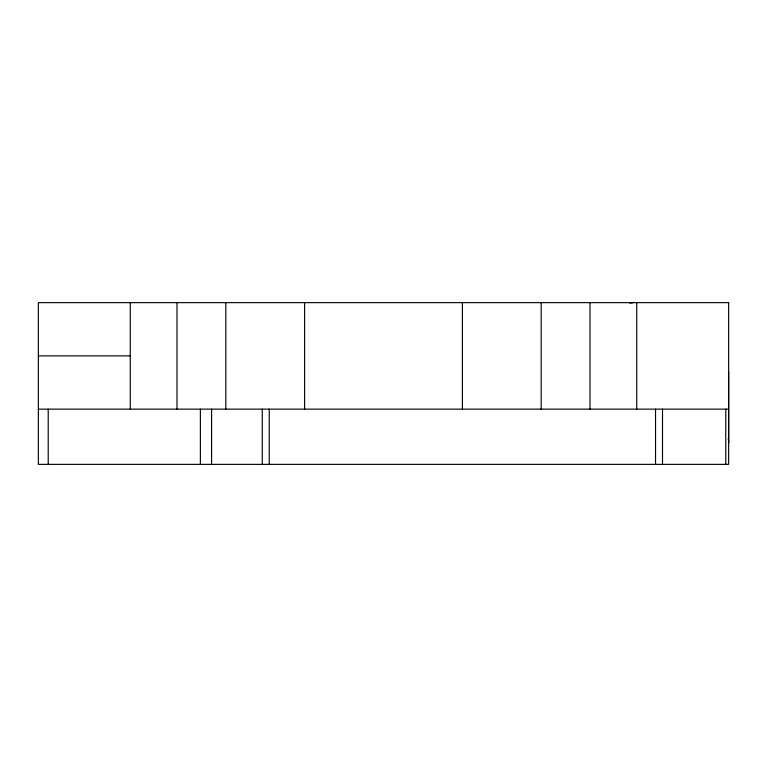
<?xml version="1.0" encoding="UTF-8"?>
<svg xmlns="http://www.w3.org/2000/svg" width="767" height="767" viewBox="0 0 767 767"><rect width="100%" height="100%" fill="white"/><g stroke="black" fill="none" stroke-linecap="round" stroke-linejoin="round"><path stroke-width="1.15" d="M728.247 438.801A19.721 19.721 0 0 1 728.65 442.77L728.65 371.698M629.765 303.176L633.216 302.639M38.35 355.888L130.457 355.888M38.35 409.137L728.64 409.137M725.764 409.137L725.764 464.361M662.506 409.137L662.506 464.361M655.536 409.137L655.536 464.361M636.735 302.639L636.735 409.137M590.015 302.639L590.015 409.137M541.186 302.639L541.186 409.137M462.396 302.639L462.396 409.137M304.604 302.639L304.604 409.137M269.246 409.137L269.246 464.361M262.276 409.137L262.276 464.361M225.814 302.639L225.814 409.137M211.577 409.137L211.577 464.361M200.379 409.137L200.379 464.361M176.985 302.639L176.985 409.137M130.265 302.639L130.265 409.137M48.216 409.137L48.216 464.361M728.65 302.639L38.35 302.639L38.35 464.361L728.65 464.361L728.65 302.639"/></g></svg>
